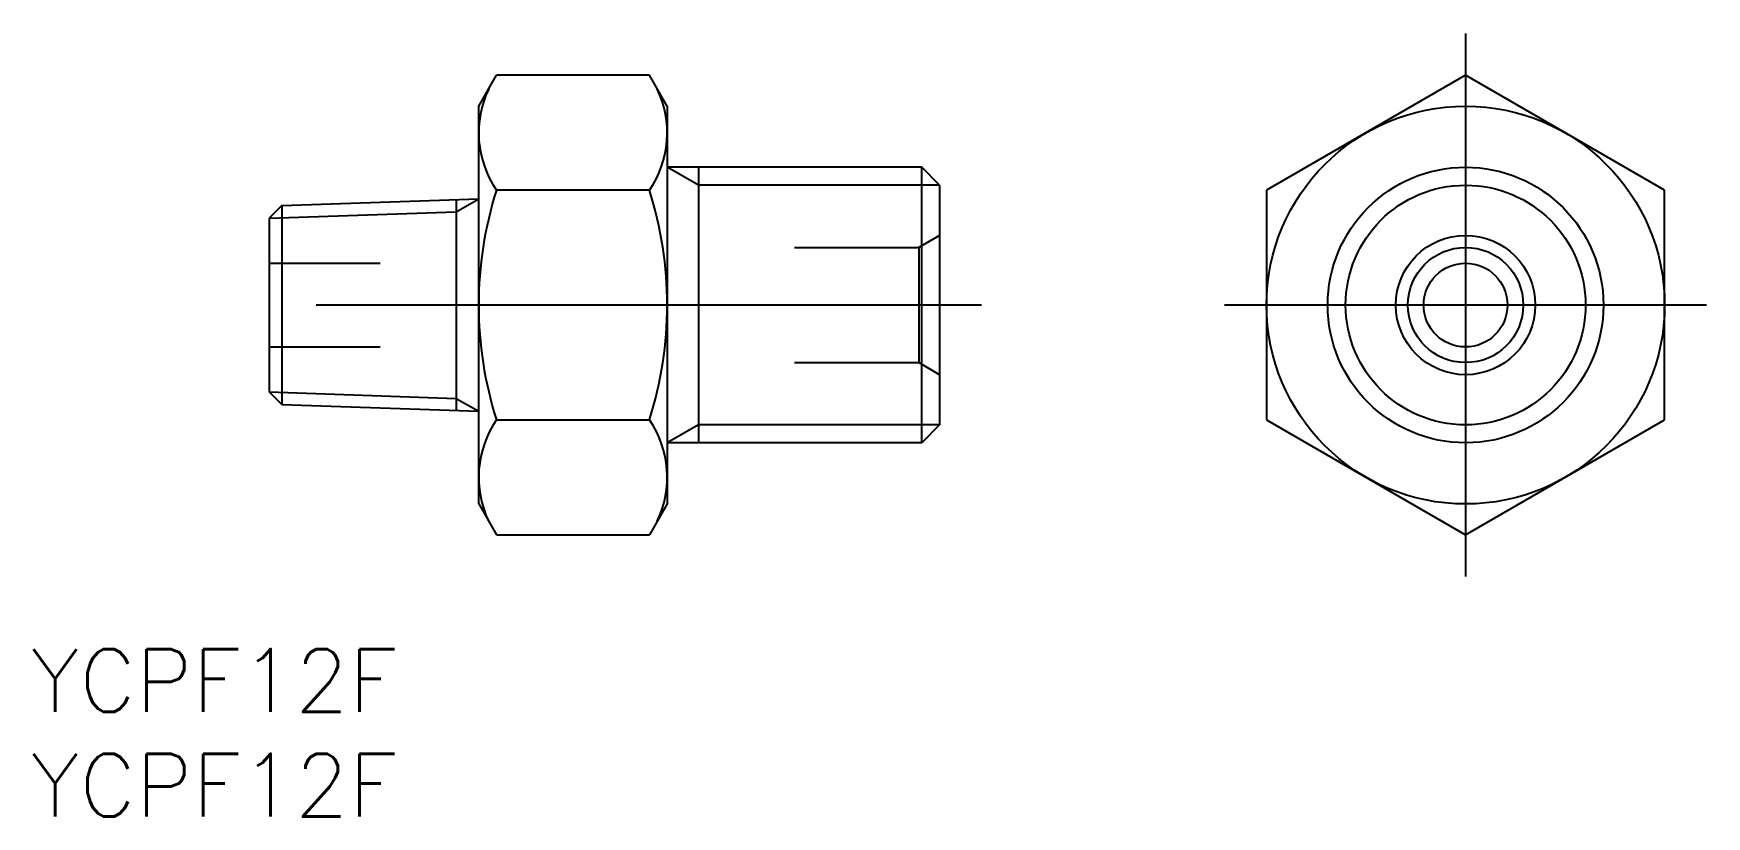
# Model space of a CAD drawing. Extents: x -68.3 to 11.5, y -24.4 to 13.
import ezdxf

# ---------------------------------------------------------------- set-up
doc = ezdxf.new("R2010")
doc.units = 0
doc.linetypes.add('CENTER', pattern=[50.8, 31.75, -6.35, 6.35, -6.35])
doc.linetypes.add('DASHED', pattern=[19.05, 12.7, -6.35])
doc.layers.get('0').update_dxf_attribs({"linetype": 'CONTINUOUS'})
doc.layers.add('CENTER', color=1, linetype='CENTER')
doc.styles.get("Standard").update_dxf_attribs({"font": 'txt.shx', "height": 3, "bigfont": 'bigfont.shx'})

msp = doc.modelspace()

# ---------------------------------------------------------------- linework, layer by layer
at = {"color": 7, "linetype": 'CONTINUOUS'}
for p, q in [((-47.1, 9.5), (-46.251, 10.97)), ((-38.949, 10.97), (-46.251, 10.97)), ((-38.1, 9.5), (-38.949, 10.97)), ((0, 10.97), (-9.5, 5.485)), ((9.5, 5.485), (0, 10.97)), ((-47.1, -9.5), (-47.1, 9.5)), ((-38.1, 9.5), (-38.1, -9.5)), ((-25.956, 6.579), (-38.1, 6.579)), ((-36.617, 6.579), (-36.617, -6.579)), ((-25.956, -6.579), (-25.956, 6.579)), ((-25.1, 5.723), (-25.956, 6.579)), ((-25.1, 5.723), (-25.1, -5.723)), ((-56.498, 4.746), (-47.1, 5.075)), ((-48.171, 5.037), (-48.171, -5.037)), ((-38.949, 5.485), (-46.251, 5.485)), ((-9.5, 5.485), (-9.5, -5.485)), ((9.5, -5.485), (9.5, 5.485)), ((-56.498, 4.746), (-57.1, 4.144)), ((-57.1, 4.144), (-57.1, -4.144)), ((-56.498, 4.746), (-56.498, -4.746)), ((-56.498, -4.746), (-57.1, -4.144)), ((-56.498, -4.746), (-47.1, -5.075)), ((-46.251, -5.485), (-38.949, -5.485)), ((-9.5, -5.485), (0, -10.97)), ((0, -10.97), (9.5, -5.485)), ((-25.1, -5.723), (-25.956, -6.579)), ((-25.956, -6.579), (-38.1, -6.579)), ((-47.1, -9.5), (-46.251, -10.97)), ((-38.1, -9.5), (-38.949, -10.97)), ((-46.251, -10.97), (-38.949, -10.97))]:
    msp.add_line(p, q, dxfattribs=at)
at = {"color": 3, "linetype": 'CONTINUOUS'}
for p, q in [((-36.617, 5.723), (-38.1, 6.579)), ((-25.1, 5.723), (-36.617, 5.723)), ((-48.171, 4.456), (-47.1, 5.075)), ((-57.1, 4.144), (-48.171, 4.456)), ((-57.1, -4.144), (-48.171, -4.456)), ((-48.171, -4.456), (-47.1, -5.075)), ((-36.617, -5.723), (-38.1, -6.579)), ((-25.1, -5.723), (-36.617, -5.723))]:
    msp.add_line(p, q, dxfattribs=at)
at = {"color": 3, "linetype": 'DASHED'}
for p, q in [((-25.1, 3.327), (-26.1, 2.75)), ((-32.028, 2.75), (-26.1, 2.75)), ((-26.1, 2.75), (-26.1, -2.75)), ((-57.1, 2), (-51.799, 2)), ((-57.1, -2), (-51.799, -2)), ((-32.028, -2.75), (-26.1, -2.75)), ((-25.1, -3.327), (-26.1, -2.75))]:
    msp.add_line(p, q, dxfattribs=at)
at = {"color": 7, "linetype": 'CONTINUOUS'}
for radius in [9.5, 6.579, 3.327, 2.75, 2]:
    msp.add_circle((0, 0), radius, dxfattribs=at)
at = {"color": 3, "linetype": 'CONTINUOUS'}
msp.add_circle((0, 0), 5.723, dxfattribs=at)
at = {"color": 7, "linetype": 'CONTINUOUS'}
for centre, radius, start, end in [((-42.244, 8.227), 4.856, 154.38425, 214.38425), ((-42.956, 8.227), 4.856, 325.61575, 25.61575), ((-28.949, 0), 18.151, 162.41205, 197.58795), ((-56.251, 0), 18.151, 342.41205, 17.58795), ((-42.244, -8.227), 4.856, 145.61575, 205.61575), ((-42.956, -8.227), 4.856, 334.38425, 34.38425)]:
    msp.add_arc(centre, radius, start, end, dxfattribs=at)
at = {"layer": 'CENTER', "color": 1, "linetype": 'CENTER'}
for p, q in [((0, 12.97), (0, -12.97)), ((-23.1, 0), (-59.1, 0)), ((11.5, 0), (-11.5, 0))]:
    msp.add_line(p, q, dxfattribs=at)

# ---------------------------------------------------------------- texts
at = {"color": 7, "linetype": 'CONTINUOUS'}
for p in [(-68.477, -19.427), (-68.477, -24.427)]:
    msp.add_text('YCPF12F', height=3, dxfattribs=at).set_placement(p)

doc.saveas('drawing.dxf')
